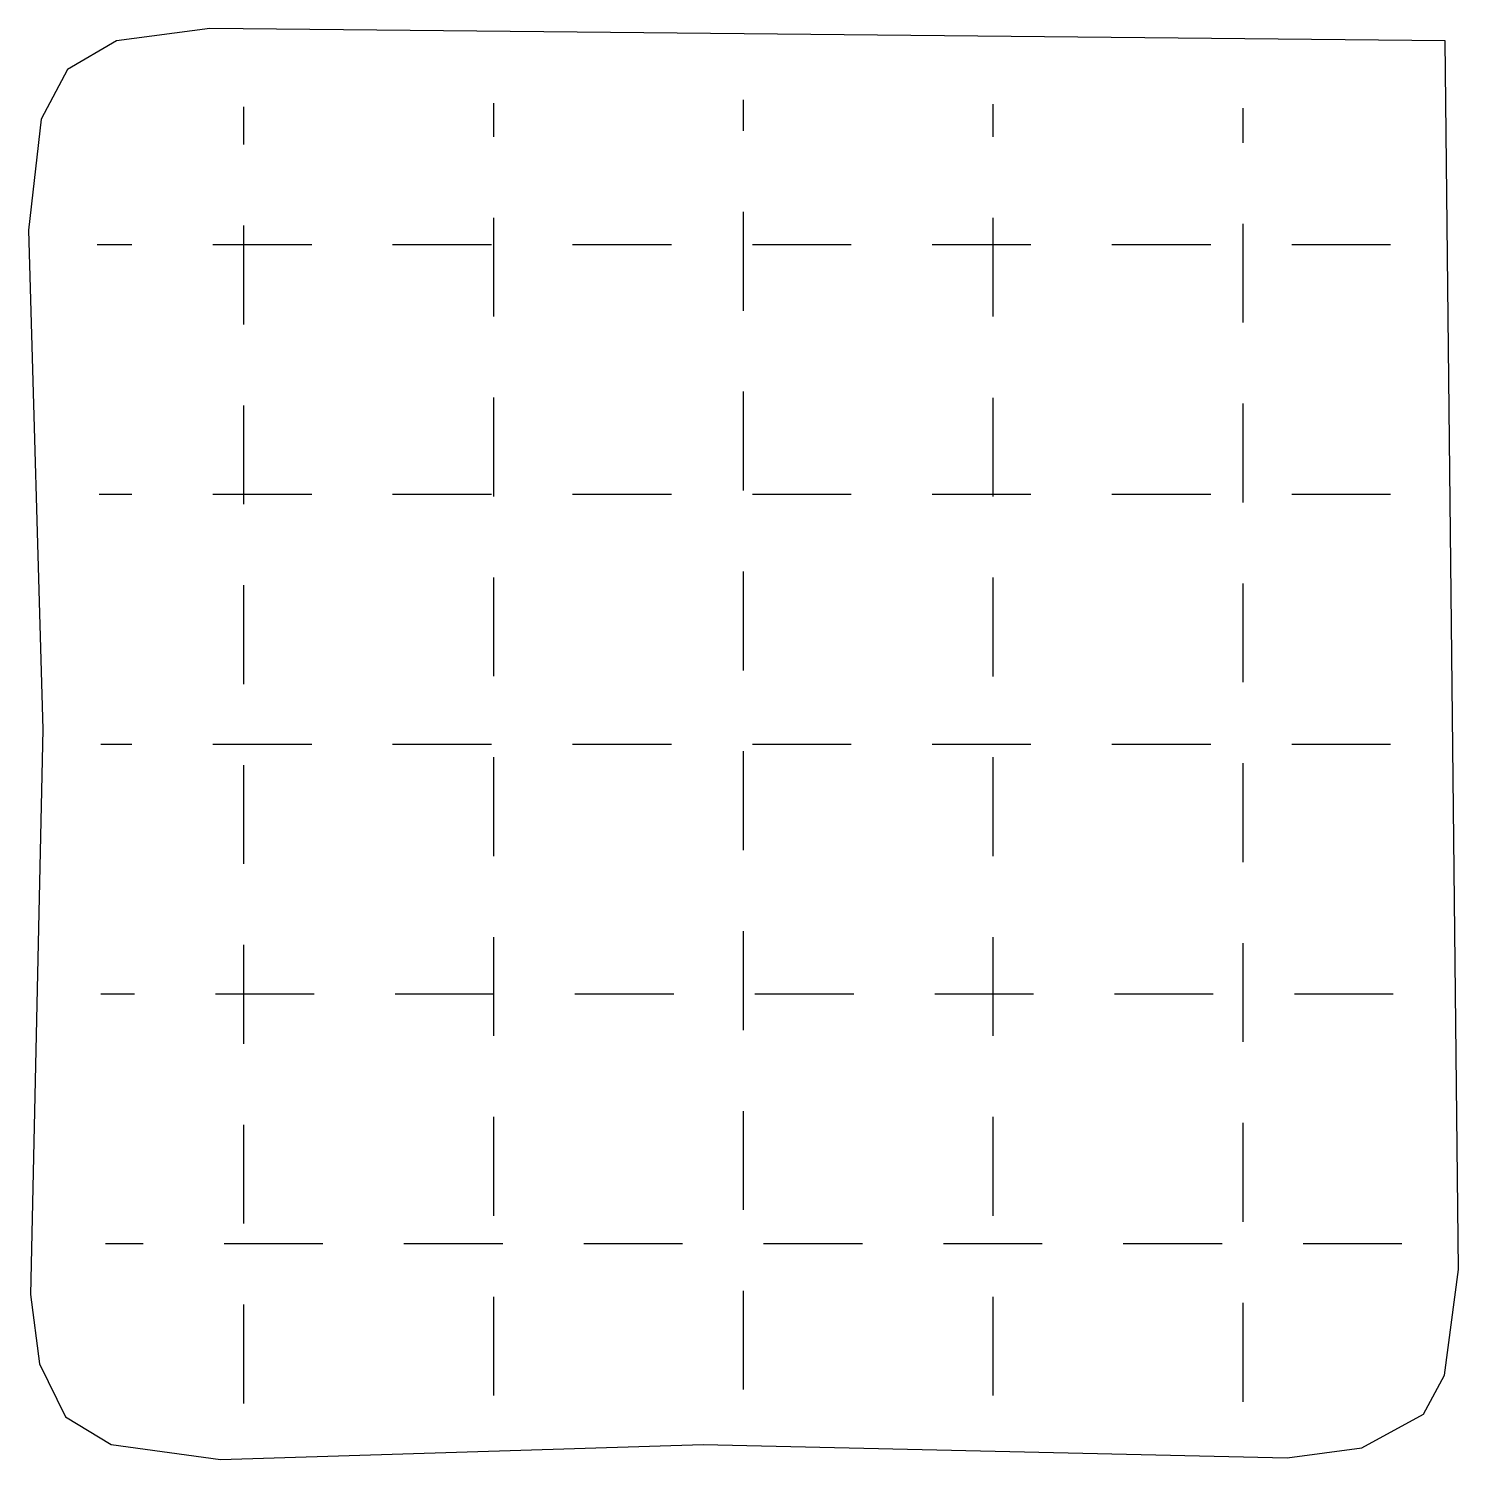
# Model space of a CAD drawing. Extents: x 0.4 to 14.7, y 0.4 to 14.8.
import ezdxf

# ---------------------------------------------------------------- set-up
doc = ezdxf.new("R2010")
doc.units = 0

msp = doc.modelspace()

# ---------------------------------------------------------------- linework, layer by layer
for p, q in [((2.251151, 14.753439), (1.315466, 14.631869)), ((2.251151, 14.753439), (1.315466, 14.631869)), ((14.615911, 14.631626), (2.251151, 14.753439)), ((14.615911, 14.631626), (2.251151, 14.753439)), ((1.315466, 14.631869), (0.826968, 14.345478)), ((1.315466, 14.631869), (0.826968, 14.345478)), ((14.748465, 2.333045), (14.615911, 14.631626)), ((14.748465, 2.333045), (14.615911, 14.631626)), ((0.826968, 14.345478), (0.564344, 13.847425)), ((0.826968, 14.345478), (0.564344, 13.847425)), ((7.592849, 13.875288), (7.592849, 14.042198)), ((2.592849, 13.592), (2.592849, 13.971876)), ((5.092849, 13.670581), (5.092849, 14.00603)), ((10.092849, 13.670039), (10.092849, 13.99882)), ((12.592849, 13.609659), (12.592849, 13.9561)), ((0.564344, 13.847425), (0.437073, 12.735298)), ((0.564344, 13.847425), (0.437073, 12.735298)), ((7.592849, 13.814947), (7.592849, 13.875288)), ((7.592849, 13.728953), (7.592849, 13.814947)), ((7.592849, 12.3355), (7.592849, 12.9195)), ((2.592849, 12.110916), (2.592849, 12.7815)), ((5.092849, 12.2765), (5.092849, 12.8605)), ((10.092849, 12.2755), (10.092849, 12.8595)), ((12.592849, 12.2155), (12.592849, 12.7995)), ((0.437073, 12.735298), (0.580144, 7.736198)), ((0.437073, 12.735298), (0.580144, 7.736198)), ((1.12274, 12.592238), (1.4705, 12.592238)), ((1.12274, 12.592238), (1.4705, 12.592238)), ((2.2815, 12.592238), (2.8655, 12.592238)), ((2.8655, 12.592238), (3.2705, 12.592238)), ((4.081025, 12.592238), (4.338312, 12.592238)), ((4.338312, 12.592238), (4.33991, 12.592238)), ((4.33991, 12.592238), (5.0705, 12.592238)), ((5.881035, 12.592238), (6.378941, 12.592238)), ((6.378941, 12.592238), (6.8705, 12.592238)), ((7.681301, 12.592238), (8.010034, 12.592238)), ((8.010034, 12.592238), (8.43252, 12.592238)), ((8.43252, 12.592238), (8.6705, 12.592238)), ((9.4815, 12.592238), (10.0655, 12.592238)), ((10.0655, 12.592238), (10.4705, 12.592238)), ((11.280946, 12.592238), (11.614423, 12.592238)), ((11.614423, 12.592238), (12.2705, 12.592238)), ((13.081282, 12.592238), (13.135141, 12.592238)), ((13.135141, 12.592238), (13.54052, 12.592238)), ((13.54052, 12.592238), (14.0705, 12.592238)), ((7.592849, 11.92977), (7.592849, 12.3355)), ((5.092849, 11.8715), (5.092849, 12.2765)), ((10.092849, 11.8705), (10.092849, 12.2755)), ((12.592849, 11.8105), (12.592849, 12.2155)), ((2.592849, 11.792146), (2.592849, 12.110916)), ((5.092849, 10.489542), (5.092849, 11.060486)), ((7.592849, 10.577581), (7.592849, 11.119516)), ((10.092849, 10.913636), (10.092849, 11.059091)), ((2.592849, 10.425262), (2.592849, 10.98147)), ((10.092849, 10.0705), (10.092849, 10.913636)), ((12.592849, 10.893561), (12.592849, 10.9995)), ((12.592849, 10.010379), (12.592849, 10.893561)), ((5.092849, 10.0715), (5.092849, 10.489542)), ((7.592849, 10.129585), (7.592849, 10.577581)), ((2.592849, 9.9925), (2.592849, 10.425262)), ((1.14326, 10.092238), (1.4705, 10.092238)), ((1.14326, 10.092238), (1.4705, 10.092238)), ((2.2815, 10.092238), (2.8655, 10.092238)), ((2.8655, 10.092238), (3.2705, 10.092238)), ((4.081025, 10.092238), (4.338312, 10.092238)), ((4.338312, 10.092238), (4.33991, 10.092238)), ((4.33991, 10.092238), (5.0705, 10.092238)), ((5.881035, 10.092238), (6.378941, 10.092238)), ((6.378941, 10.092238), (6.8705, 10.092238)), ((7.592849, 10.1295), (7.592849, 10.129585)), ((7.681301, 10.092238), (8.010034, 10.092238)), ((8.010034, 10.092238), (8.43252, 10.092238)), ((8.43252, 10.092238), (8.6705, 10.092238)), ((9.4815, 10.092238), (10.0655, 10.092238)), ((10.0655, 10.092238), (10.4705, 10.092238)), ((11.280946, 10.092238), (11.614423, 10.092238)), ((11.614423, 10.092238), (12.2705, 10.092238)), ((13.081282, 10.092238), (13.135141, 10.092238)), ((13.135141, 10.092238), (13.54052, 10.092238)), ((13.54052, 10.092238), (14.0705, 10.092238)), ((7.592849, 8.571774), (7.592849, 9.3195)), ((2.592849, 9.180578), (2.592849, 9.18155)), ((2.592849, 9.154322), (2.592849, 9.180578)), ((5.092849, 8.572751), (5.092849, 9.2605)), ((10.092849, 8.572781), (10.092849, 9.2595)), ((12.592849, 8.618355), (12.592849, 9.1995)), ((2.592849, 8.192613), (2.592849, 9.154322)), ((12.592849, 8.210538), (12.592849, 8.618355)), ((5.092849, 8.270781), (5.092849, 8.572751)), ((7.592849, 8.328949), (7.592849, 8.571774)), ((10.092849, 8.269503), (10.092849, 8.572781)), ((2.592849, 8.19235), (2.592849, 8.192613)), ((12.592849, 8.210271), (12.592849, 8.210538)), ((0.580144, 7.736198), (0.457268, 2.08361)), ((0.580144, 7.736198), (0.457268, 2.08361)), ((1.158911, 7.592238), (1.4705, 7.592238)), ((1.158911, 7.592238), (1.4705, 7.592238)), ((2.2815, 7.592238), (2.8655, 7.592238)), ((2.8655, 7.592238), (3.2705, 7.592238)), ((4.081025, 7.592238), (4.338312, 7.592238)), ((4.338312, 7.592238), (4.33991, 7.592238)), ((4.33991, 7.592238), (5.0705, 7.592238)), ((5.881035, 7.592238), (6.378941, 7.592238)), ((6.378941, 7.592238), (6.8705, 7.592238)), ((7.681301, 7.592238), (8.010034, 7.592238)), ((8.010034, 7.592238), (8.43252, 7.592238)), ((8.43252, 7.592238), (8.6705, 7.592238)), ((9.4815, 7.592238), (10.0655, 7.592238)), ((10.0655, 7.592238), (10.4705, 7.592238)), ((11.280946, 7.592238), (11.614423, 7.592238)), ((11.614423, 7.592238), (12.2705, 7.592238)), ((13.081282, 7.592238), (13.135141, 7.592238)), ((13.135141, 7.592238), (13.54052, 7.592238)), ((13.54052, 7.592238), (14.0705, 7.592238)), ((5.092849, 6.890286), (5.092849, 7.4605)), ((7.592849, 6.780573), (7.592849, 7.5195)), ((10.092849, 6.889286), (10.092849, 7.4595)), ((2.592849, 6.796451), (2.592849, 7.3815)), ((12.592849, 6.9945), (12.592849, 7.3995)), ((5.092849, 6.889445), (5.092849, 6.890286)), ((5.092849, 6.471071), (5.092849, 6.889445)), ((10.092849, 6.470238), (10.092849, 6.889286)), ((12.592849, 6.4105), (12.592849, 6.9945)), ((2.592849, 6.392055), (2.592849, 6.796451)), ((7.592849, 6.529878), (7.592849, 6.780573)), ((5.092849, 5.2555), (5.092849, 5.6605)), ((7.592849, 5.3145), (7.592849, 5.7195)), ((10.092849, 5.2545), (10.092849, 5.6595)), ((12.592849, 5.1945), (12.592849, 5.5995)), ((2.592849, 4.9975), (2.592849, 5.5815)), ((7.592849, 4.72977), (7.592849, 5.3145)), ((5.092849, 4.6715), (5.092849, 5.2555)), ((10.092849, 4.6705), (10.092849, 5.2545)), ((12.592849, 4.6105), (12.592849, 5.1945)), ((1.160041, 5.092238), (1.4955, 5.092238)), ((1.160041, 5.092238), (1.4955, 5.092238)), ((2.3065, 5.092238), (2.8905, 5.092238)), ((2.8905, 5.092238), (3.2955, 5.092238)), ((4.10575, 5.092238), (4.30575, 5.092238)), ((4.30575, 5.092238), (4.307676, 5.092238)), ((4.307676, 5.092238), (5.0955, 5.092238)), ((5.90538, 5.092238), (6.061822, 5.092238)), ((6.061822, 5.092238), (6.8955, 5.092238)), ((7.706308, 5.092238), (8.011671, 5.092238)), ((8.011671, 5.092238), (8.43927, 5.092238)), ((8.43927, 5.092238), (8.6955, 5.092238)), ((9.5065, 5.092238), (9.9115, 5.092238)), ((9.9115, 5.092238), (10.4955, 5.092238)), ((11.306332, 5.092238), (11.658199, 5.092238)), ((11.658199, 5.092238), (12.2955, 5.092238)), ((13.1065, 5.092238), (13.6905, 5.092238)), ((13.6905, 5.092238), (14.0955, 5.092238)), ((2.592849, 4.5925), (2.592849, 4.9975)), ((7.592849, 3.465006), (7.592849, 3.918991)), ((2.592849, 2.80408), (2.592849, 3.781486)), ((5.092849, 3.085428), (5.092849, 3.8605)), ((10.092849, 3.281993), (10.092849, 3.859542)), ((12.592849, 3.3375), (12.592849, 3.7995)), ((7.592849, 2.929614), (7.592849, 3.465006)), ((12.592849, 2.810195), (12.592849, 3.3375)), ((10.092849, 2.8705), (10.092849, 3.281993)), ((5.092849, 2.871216), (5.092849, 3.085428)), ((2.592849, 2.792408), (2.592849, 2.80408)), ((1.207812, 2.592238), (1.5835, 2.592238)), ((1.207812, 2.592238), (1.5835, 2.592238)), ((2.3945, 2.592238), (2.9785, 2.592238)), ((2.9785, 2.592238), (3.3835, 2.592238)), ((4.193662, 2.592238), (4.278922, 2.592238)), ((4.278922, 2.592238), (5.1835, 2.592238)), ((5.994357, 2.592238), (6.032405, 2.592238)), ((6.032405, 2.592238), (6.9835, 2.592238)), ((7.7945, 2.592238), (8.3785, 2.592238)), ((8.3785, 2.592238), (8.7835, 2.592238)), ((9.5945, 2.592238), (9.9995, 2.592238)), ((9.9995, 2.592238), (10.5835, 2.592238)), ((11.394229, 2.592238), (12.072011, 2.592238)), ((12.072011, 2.592238), (12.383505, 2.592238)), ((13.193914, 2.592238), (13.691941, 2.592238)), ((13.691941, 2.592238), (14.1835, 2.592238)), ((14.610826, 1.274731), (14.748465, 2.333045)), ((14.610826, 1.274731), (14.748465, 2.333045)), ((0.457268, 2.08361), (0.544686, 1.388879)), ((0.457268, 2.08361), (0.544686, 1.388879)), ((5.092849, 1.170026), (5.092849, 2.0605)), ((7.592849, 1.5355), (7.592849, 2.1195)), ((10.092849, 1.166433), (10.092849, 2.0595)), ((2.592849, 1.032013), (2.592849, 1.9815)), ((12.592849, 1.023806), (12.592849, 1.9995)), ((7.592849, 1.12977), (7.592849, 1.5355)), ((7.592849, 1.12977), (7.592849, 1.5355)), ((0.544686, 1.388879), (0.806799, 0.85731)), ((0.544686, 1.388879), (0.806799, 0.85731)), ((5.092849, 1.071325), (5.092849, 1.170026)), ((5.092849, 1.071325), (5.092849, 1.170026)), ((10.092849, 1.070016), (10.092849, 1.166433)), ((10.092849, 1.070016), (10.092849, 1.166433)), ((14.397991, 0.884825), (14.610826, 1.274731)), ((14.397991, 0.884825), (14.610826, 1.274731)), ((2.592849, 0.992013), (2.592849, 1.032013)), ((2.592849, 0.992013), (2.592849, 1.032013)), ((12.592849, 1.009559), (12.592849, 1.023806)), ((12.592849, 1.009559), (12.592849, 1.023806)), ((13.782434, 0.548486), (14.397991, 0.884825)), ((13.782434, 0.548486), (14.397991, 0.884825)), ((0.806799, 0.85731), (1.263846, 0.581854)), ((0.806799, 0.85731), (1.263846, 0.581854)), ((1.263846, 0.581854), (2.358211, 0.431833)), ((1.263846, 0.581854), (2.358211, 0.431833)), ((2.358211, 0.431833), (7.190149, 0.581764)), ((2.358211, 0.431833), (7.190149, 0.581764)), ((7.190149, 0.581764), (13.033564, 0.446786)), ((7.190149, 0.581764), (13.033564, 0.446786)), ((2.358211, 0.431833), (2.358211, 0.431833)), ((2.358211, 0.431833), (2.358211, 0.431833)), ((13.033564, 0.446786), (13.782434, 0.548486)), ((13.033564, 0.446786), (13.782434, 0.548486))]:
    msp.add_line(p, q)

doc.saveas('drawing.dxf')
